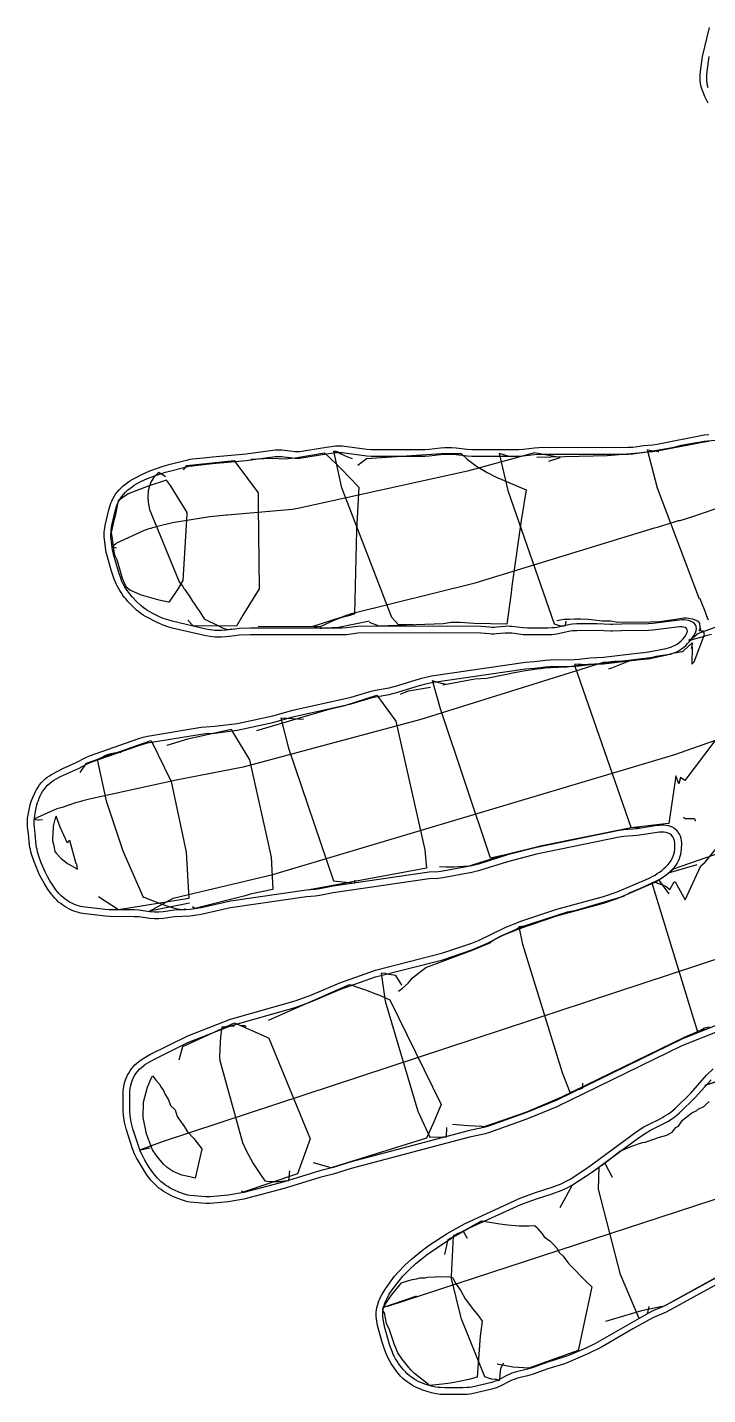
# Model space of a CAD drawing. Extents: x 0 to 882, y 0 to 630.
# Drawn here: x 0 to 304, y 0 to 612 of the extents above; entities that cross this region are included whole.
import ezdxf

# ---------------------------------------------------------------- set-up
doc = ezdxf.new("R2010")
doc.units = 0
doc.layers.get('0').update_dxf_attribs({"color": 255, "linetype": 'CONTINUOUS'})

msp = doc.modelspace()

# ---------------------------------------------------------------- linework, layer by layer
at = {"color": 1}
for points in [[(304.607, 577.96), (303.139, 580.96), (302.293, 582.96), (301.928, 583.96), (301.613, 584.96), (301.353, 585.96), (301.156, 586.96), (301.023, 587.96), (300.956, 588.96), (300.953, 589.96), (301.007, 590.96), (302.107, 598.96), (305.122, 611.96)], [(310.824, 163.264), (292.824, 156.102), (236.824, 128.819), (223.824, 123.384), (206.824, 117.309), (204.824, 116.715), (202.824, 116.244), (197.824, 115.296), (144.824, 101.241), (136.824, 98.7042), (130.824, 97.2163), (114.824, 92.2429), (96.8239, 87.4583), (89.8239, 86.2429), (81.8239, 85.5526), (80.8239, 85.5257), (79.8239, 85.5526), (72.8239, 86.1645), (71.8239, 86.3346), (70.8239, 86.5686), (69.8239, 86.8633), (66.8239, 87.9801), (64.8239, 88.8493), (62.8241, 89.8633), (61.825, 90.4402), (60.8286, 91.068), (59.839, 91.7496), (58.8638, 92.4887), (57.913, 93.2875), (56.997, 94.1446), (56.1229, 95.0529), (55.2927, 96.0009), (53.7537, 97.9648), (52.3692, 99.9603), (48.8649, 105.96), (48.3372, 106.96), (47.8545, 107.96), (47.4279, 108.96), (47.0557, 109.96), (44.2528, 118.96), (43.4924, 121.96), (43.2889, 122.96), (43.122, 123.96), (42.9968, 124.96), (42.8638, 126.96), (42.8647, 134.96), (42.9167, 135.96), (43.0085, 136.96), (43.1522, 137.96), (43.356, 138.96), (43.624, 139.96), (43.9575, 140.96), (44.3571, 141.959), (44.8236, 142.955), (45.3571, 143.945), (45.9575, 144.919), (46.624, 145.867), (47.356, 146.776), (48.1522, 147.633), (49.0085, 148.432), (49.9167, 149.172), (50.8647, 149.856), (51.8392, 150.491), (54.8241, 152.181), (71.8239, 160.65), (90.8239, 168.102), (119.824, 176.304), (126.824, 178.771), (139.824, 184.345), (155.824, 189.934), (185.824, 197.679), (198.824, 202.024), (201.824, 203.274), (213.824, 209.101), (220.824, 211.908), (236.824, 217.241), (257.824, 222.986), (263.824, 225.023), (277.824, 231.001), (278.824, 231.474), (279.824, 231.992), (280.824, 232.569), (281.823, 233.207), (282.818, 233.901), (283.804, 234.644), (284.768, 235.43), (285.69, 236.259), (286.547, 237.133), (287.312, 238.049), (287.968, 239), (288.507, 239.975), (288.931, 240.965), (289.251, 241.961), (289.479, 242.96), (289.629, 243.96), (289.709, 244.959), (289.722, 245.954), (289.66, 246.939), (289.502, 247.899), (289.223, 248.811), (288.8, 249.643), (288.224, 250.36), (287.507, 250.935), (286.675, 251.356), (285.763, 251.628), (284.803, 251.772), (283.818, 251.811), (282.823, 251.771), (281.824, 251.67), (272.824, 250.244), (270.824, 250.043), (266.824, 249.792), (264.824, 249.521), (227.824, 241.832), (214.824, 238.532), (201.824, 234.389), (198.824, 233.624), (185.824, 231.247), (183.824, 231.044), (179.824, 230.793), (136.824, 224.536), (130.824, 223.399), (128.824, 223.125), (124.824, 222.797), (90.8239, 217.865), (77.8239, 214.895), (75.8239, 214.539), (72.8239, 214.191), (65.8239, 213.793), (60.8239, 213.129), (58.8239, 213.004), (56.8239, 213.004), (54.8239, 213.129), (49.8239, 213.792), (47.8239, 213.92), (36.8239, 214), (34.8239, 214.128), (29.8239, 214.797), (25.8239, 215.14), (24.8239, 215.286), (23.8239, 215.488), (22.8239, 215.75), (21.8239, 216.068), (20.8239, 216.44), (19.8241, 216.864), (18.825, 217.339), (17.8286, 217.864), (16.839, 218.44), (15.8638, 219.068), (14.913, 219.75), (13.997, 220.489), (13.1229, 221.287), (12.2925, 222.145), (11.503, 223.053), (10.7502, 224.001), (9.3448, 225.965), (7.451, 228.96), (6.3126, 230.96), (5.3117, 232.96), (2.8771, 238.96), (1.8683, 241.96), (1.5841, 242.96), (1.3407, 243.96), (1.1464, 244.96), (1.0027, 245.96), (0.5424, 250.96), (0.1218, 253.96), (0.0318, 254.96), (0, 255.96), (0.0329, 256.96), (0.1265, 257.96), (0.6341, 260.96), (1.3126, 263.96), (1.5974, 264.96), (1.9236, 265.96), (2.2927, 266.96), (3.1546, 268.96), (3.6479, 269.959), (4.1896, 270.955), (4.7904, 271.944), (5.4618, 272.916), (6.2111, 273.856), (7.0367, 274.747), (7.9281, 275.573), (8.8685, 276.323), (9.8401, 276.997), (10.8288, 277.606), (15.8239, 280.182), (21.8239, 282.924), (25.8239, 284.985), (27.8239, 285.872), (49.8239, 293.612), (51.8239, 294.206), (53.8239, 294.676), (77.8239, 298.676), (79.8239, 298.877), (83.8239, 299.127), (93.8239, 300.398), (109.824, 303.856), (118.824, 306.307), (144.824, 312.114), (153.824, 314.839), (155.824, 315.307), (161.824, 316.396), (165.824, 317.389), (175.824, 320.531), (178.824, 321.292), (180.824, 321.667), (222.824, 327.797), (226.824, 328.124), (231.824, 328.792), (233.824, 328.92), (244.824, 329), (246.824, 329.128), (251.824, 329.792), (257.824, 330.048), (272.824, 331.887), (275.824, 332.125), (277.824, 332.399), (285.824, 334.005), (286.823, 334.264), (287.819, 334.574), (288.809, 334.952), (289.784, 335.414), (290.734, 335.966), (291.648, 336.613), (292.514, 337.351), (293.318, 338.168), (294.039, 339.043), (294.641, 339.944), (295.076, 340.827), (295.288, 341.647), (295.24, 342.357), (294.922, 342.921), (294.363, 343.321), (293.616, 343.555), (292.742, 343.643), (291.797, 343.617), (279.824, 342.128), (277.824, 342), (265.824, 341.887), (261.824, 341.667), (260.824, 341.667), (254.824, 341.946), (245.824, 341.92), (243.824, 341.787), (242.824, 341.662), (236.824, 340.424), (235.824, 340.258), (234.824, 340.133), (232.824, 340), (223.824, 340), (221.824, 340.128), (216.824, 340.787), (215.824, 340.857), (214.824, 340.881), (213.824, 340.858), (209.824, 340.472), (208.824, 340.411), (207.824, 340.411), (206.824, 340.472), (202.824, 340.873), (149.824, 340.92), (147.824, 340.792), (142.824, 340.128), (140.824, 340), (99.8239, 340.075), (94.8239, 339.876), (92.8239, 339.678), (88.8239, 339.129), (86.8239, 339.004), (84.8239, 339.005), (83.8239, 339.05), (82.8239, 339.133), (81.8239, 339.258), (79.8239, 339.625), (64.8239, 343.118), (62.8239, 343.709), (60.8239, 344.424), (57.8239, 345.74), (53.8239, 347.755), (52.8239, 348.314), (51.8239, 348.923), (50.8241, 349.597), (49.825, 350.347), (48.8286, 351.173), (46.8647, 353.005), (45.0084, 354.965), (44.1513, 355.961), (43.3525, 356.96), (42.6134, 357.96), (41.9318, 358.96), (41.3042, 359.96), (40.728, 360.96), (40.2018, 361.96), (39.7235, 362.96), (38.892, 364.96), (37.5434, 368.96), (35.5715, 375.96), (35.3325, 376.96), (35.1317, 377.96), (34.4926, 382.96), (34.4186, 383.96), (34.3944, 384.96), (34.4315, 385.96), (34.5275, 386.96), (34.8437, 388.96), (36.4644, 395.96), (37.0428, 397.96), (37.388, 398.96), (37.7914, 399.96), (38.2672, 400.96), (38.8266, 401.959), (39.476, 402.955), (40.2155, 403.944), (41.0378, 404.916), (41.9283, 405.856), (42.8685, 406.747), (43.8401, 407.573), (44.8288, 408.323), (45.8251, 408.997), (46.8241, 409.606), (51.8239, 412.181), (54.8239, 413.507), (60.8239, 415.612), (63.8239, 416.484), (71.8239, 418.448), (72.8239, 418.639), (73.8239, 418.782), (78.8239, 419.242), (82.8239, 419.793), (97.8239, 421.103), (109.824, 422.791), (110.824, 422.868), (111.824, 422.905), (112.824, 422.905), (113.824, 422.868), (114.824, 422.791), (118.824, 422.258), (119.824, 422.168), (120.824, 422.136), (121.824, 422.169), (122.824, 422.263), (131.824, 423.83), (137.824, 424.637), (138.824, 424.704), (139.824, 424.704), (140.824, 424.637), (151.824, 423.128), (153.824, 423), (177.824, 423), (179.824, 423.128), (184.824, 423.792), (186.824, 423.919), (189.824, 423.919), (191.824, 423.792), (196.824, 423.128), (198.824, 423), (219.824, 423), (221.824, 423.128), (226.824, 423.792), (228.824, 423.92), (268.824, 424), (270.824, 424.128), (275.824, 424.797), (279.824, 425.125), (281.824, 425.399), (302.824, 429.521), (304.824, 429.791)], [(314.824, 52.8187), (285.824, 36.9377), (279.824, 34.3336), (270.824, 29.5324), (256.824, 21.2699), (250.824, 18.2698), (241.824, 14.4204), (239.824, 13.7077), (232.824, 11.6056), (225.824, 9.0481), (223.824, 8.4467), (219.824, 7.4689), (218.824, 7.1755), (217.824, 6.8325), (216.824, 6.4338), (215.824, 5.9807), (211.824, 3.9396), (210.824, 3.4864), (209.824, 3.0878), (208.824, 2.7449), (207.824, 2.4524), (198.824, 0.424), (197.824, 0.258), (196.824, 0.133), (194.824, 0), (186.824, 0), (184.824, 0.133), (183.824, 0.2582), (182.824, 0.4251), (180.824, 0.8618), (178.824, 1.4007), (176.824, 2.053), (175.824, 2.4357), (174.824, 2.8633), (173.824, 3.3389), (172.825, 3.8644), (171.829, 4.4404), (170.839, 5.0681), (169.864, 5.7496), (168.913, 6.4887), (167.997, 7.2875), (167.123, 8.1446), (166.293, 9.0529), (165.504, 10.0009), (164.043, 11.9648), (162.751, 13.9603), (161.643, 15.9601), (160.699, 17.9601), (159.888, 19.9601), (158.544, 23.9601), (156.714, 30.9601), (156.293, 32.9601), (156.137, 33.9601), (156.038, 34.9601), (156.006, 35.9601), (156.048, 36.9601), (156.166, 37.9601), (156.357, 38.9601), (156.615, 39.9601), (156.932, 40.9601), (157.304, 41.9601), (157.728, 42.9601), (158.203, 43.9601), (158.727, 44.9601), (159.917, 46.9601), (161.983, 49.9601), (164.289, 52.9601), (165.997, 54.959), (168.839, 57.9204), (171.824, 60.6727), (176.824, 64.7209), (179.824, 66.8757), (187.824, 72.0531), (195.824, 76.6496), (220.824, 88.1014), (227.824, 90.6162), (234.824, 92.8225), (238.824, 94.4005), (240.824, 95.3333), (242.824, 96.425), (250.824, 101.68), (272.824, 117.93), (275.824, 119.868), (277.824, 120.982), (282.824, 123.333), (283.824, 123.863), (284.824, 124.44), (285.824, 125.068), (286.824, 125.75), (287.824, 126.489), (289.824, 128.145), (296.784, 134.96), (303.912, 142.955), (306.829, 145.872)]]:
    msp.add_lwpolyline(points, dxfattribs=at)
for points in [[(304.613, 584.96), (304.353, 585.96), (304.156, 586.96), (304.023, 587.96), (303.956, 588.96), (303.953, 589.96), (304.007, 590.96), (305.107, 598.96)], [(308.824, 165.592), (292.824, 159.102), (236.824, 131.819), (223.824, 126.384), (206.824, 120.309), (204.824, 119.715), (202.824, 119.244), (197.824, 118.296), (144.824, 104.241), (136.824, 101.704), (130.824, 100.216), (114.824, 95.2429), (96.8239, 90.4583), (89.8239, 89.2429), (81.8239, 88.5526), (80.8239, 88.5257), (79.8239, 88.5526), (72.8239, 89.1645), (71.8239, 89.3346), (70.8239, 89.5687), (69.8239, 89.8642), (67.8239, 90.592), (65.8239, 91.4537), (64.8241, 91.9447), (63.825, 92.4887), (62.8286, 93.0926), (61.839, 93.7601), (60.8638, 94.4922), (59.913, 95.2884), (58.997, 96.1447), (58.1229, 97.053), (57.2927, 98.0009), (55.7537, 99.9648), (54.3694, 101.96), (52.5693, 104.96), (50.997, 107.96), (50.5426, 108.96), (50.136, 109.96), (47.2528, 118.96), (46.4924, 121.96), (46.2889, 122.96), (46.122, 123.96), (45.9968, 124.96), (45.8638, 126.96), (45.8649, 134.96), (45.9177, 135.96), (46.0121, 136.96), (46.1628, 137.96), (46.3817, 138.96), (46.677, 139.959), (47.0529, 140.955), (47.5114, 141.945), (48.0529, 142.919), (48.677, 143.867), (49.3817, 144.776), (50.1628, 145.633), (51.0121, 146.432), (51.9177, 147.172), (52.8649, 147.856), (53.8392, 148.491), (56.8241, 150.181), (71.8239, 157.65), (90.8239, 165.102), (119.824, 173.304), (126.824, 175.771), (139.824, 181.345), (155.824, 186.934), (185.824, 194.679), (198.824, 199.023), (205.824, 202.07), (212.824, 205.64), (219.824, 208.535), (236.824, 214.241), (257.824, 219.986), (263.824, 222.023), (279.824, 228.859), (280.824, 229.359), (281.824, 229.912), (282.824, 230.52), (284.823, 231.891), (286.803, 233.429), (287.764, 234.259), (288.68, 235.133), (289.522, 236.049), (290.264, 237), (290.888, 237.975), (291.392, 238.965), (291.79, 239.961), (292.099, 240.96), (292.339, 241.96), (292.52, 242.96), (292.648, 243.96), (292.729, 244.96), (292.763, 245.96), (292.748, 246.959), (292.671, 247.955), (292.506, 248.944), (292.224, 249.914), (291.8, 250.851), (291.224, 251.731), (290.507, 252.529), (289.675, 253.219), (288.763, 253.784), (287.803, 254.218), (286.818, 254.524), (285.823, 254.716), (284.824, 254.811), (283.824, 254.827), (282.824, 254.775), (281.824, 254.671), (272.824, 253.244), (270.824, 253.043), (266.824, 252.792), (264.824, 252.521), (227.824, 244.832), (214.824, 241.532), (201.824, 237.389), (198.824, 236.624), (185.824, 234.247), (183.824, 234.044), (179.824, 233.793), (136.824, 227.536), (130.824, 226.399), (128.824, 226.125), (124.824, 225.797), (90.8239, 220.865), (77.8239, 217.895), (75.8239, 217.539), (72.8239, 217.191), (65.8239, 216.793), (60.8239, 216.129), (58.8239, 216.004), (56.8239, 216.004), (54.8239, 216.129), (49.8239, 216.792), (47.8239, 216.92), (36.8239, 217), (34.8239, 217.128), (29.8239, 217.797), (25.8239, 218.14), (24.8239, 218.287), (23.8239, 218.492), (22.8239, 218.76), (21.8241, 219.094), (20.825, 219.493), (19.8286, 219.96), (18.839, 220.493), (17.8638, 221.094), (16.913, 221.76), (15.997, 222.492), (15.1229, 223.288), (14.2925, 224.145), (13.503, 225.053), (12.7503, 226.001), (11.3483, 227.965), (10.0827, 229.96), (8.9486, 231.96), (7.9452, 233.96), (6.253, 237.96), (5.1831, 240.96), (4.5841, 242.96), (4.3407, 243.96), (4.1464, 244.96), (4.0027, 245.96), (3.5425, 250.96), (3.1218, 253.96), (3.0318, 254.96), (3, 255.96), (3.0329, 256.96), (3.1265, 257.96), (3.6341, 260.96), (4.3128, 263.96), (4.5985, 264.96), (4.9283, 265.96), (5.3078, 266.96), (5.7431, 267.959), (6.2426, 268.955), (6.8161, 269.944), (7.4724, 270.916), (8.2146, 271.856), (9.0376, 272.747), (9.9283, 273.573), (10.8685, 274.323), (11.8401, 274.997), (12.8288, 275.605), (14.8241, 276.683), (22.8239, 280.318), (26.8239, 282.334), (28.8239, 283.215), (49.8239, 290.612), (51.8239, 291.206), (53.8239, 291.676), (77.8239, 295.676), (79.8239, 295.877), (83.8239, 296.127), (93.8239, 297.398), (109.824, 300.856), (118.824, 303.307), (144.824, 309.114), (153.824, 311.839), (155.824, 312.307), (161.824, 313.396), (165.824, 314.389), (175.824, 317.531), (178.824, 318.292), (180.824, 318.667), (222.824, 324.797), (226.824, 325.124), (231.824, 325.792), (233.824, 325.92), (244.824, 326), (246.824, 326.128), (251.824, 326.792), (257.824, 327.048), (272.824, 328.887), (275.824, 329.125), (277.824, 329.399), (286.824, 331.211), (287.824, 331.478), (288.823, 331.798), (289.819, 332.184), (290.809, 332.646), (291.784, 333.189), (292.736, 333.813), (293.654, 334.518), (294.535, 335.299), (295.38, 336.148), (296.191, 337.054), (296.967, 338.001), (297.694, 338.974), (298.339, 339.96), (298.859, 340.945), (299.205, 341.915), (299.336, 342.851), (299.228, 343.731), (298.881, 344.529), (298.318, 345.219), (297.581, 345.784), (296.722, 346.214), (295.788, 346.514), (294.813, 346.691), (293.821, 346.763), (292.824, 346.746), (291.824, 346.661), (279.824, 345.128), (277.824, 345), (265.824, 344.887), (261.824, 344.667), (260.824, 344.667), (254.824, 344.946), (245.824, 344.92), (243.824, 344.787), (242.824, 344.662), (236.824, 343.424), (235.824, 343.258), (234.824, 343.133), (232.824, 343), (223.824, 343), (221.824, 343.128), (216.824, 343.787), (215.824, 343.857), (214.824, 343.881), (213.824, 343.858), (209.824, 343.472), (208.824, 343.411), (207.824, 343.411), (206.824, 343.472), (202.824, 343.873), (149.824, 343.92), (147.824, 343.792), (142.824, 343.128), (140.824, 343), (99.8239, 343.075), (94.8239, 342.876), (92.8239, 342.678), (88.8239, 342.129), (86.8239, 342.004), (84.8239, 342.005), (83.8239, 342.05), (82.8239, 342.133), (81.8239, 342.258), (79.8239, 342.625), (64.8239, 346.118), (62.8239, 346.709), (60.8239, 347.424), (58.8239, 348.276), (55.8239, 349.758), (54.8239, 350.315), (53.8239, 350.923), (52.8241, 351.597), (51.825, 352.347), (50.8286, 353.173), (48.8647, 355.005), (47.0085, 356.965), (46.1522, 357.961), (45.356, 358.96), (44.624, 359.96), (43.9574, 360.96), (43.356, 361.96), (42.8189, 362.96), (42.342, 363.96), (41.9177, 364.96), (40.8541, 367.96), (38.5715, 375.96), (38.3325, 376.96), (38.1317, 377.96), (37.4926, 382.96), (37.4186, 383.96), (37.3944, 384.96), (37.4315, 385.96), (37.5275, 386.96), (37.8437, 388.96), (39.4691, 395.96), (39.755, 396.96), (40.0825, 397.96), (40.476, 398.96), (40.9596, 399.959), (41.5499, 400.955), (42.2507, 401.944), (43.0518, 402.916), (43.9328, 403.856), (44.8696, 404.747), (45.8403, 405.573), (46.8288, 406.323), (47.8251, 406.997), (48.8241, 407.605), (50.8239, 408.682), (53.8239, 410.09), (56.8239, 411.264), (61.8239, 412.924), (71.8239, 415.448), (72.8239, 415.639), (73.8239, 415.782), (78.8239, 416.242), (82.8239, 416.793), (97.8239, 418.103), (109.824, 419.791), (110.824, 419.868), (111.824, 419.905), (112.824, 419.905), (113.824, 419.868), (114.824, 419.791), (118.824, 419.258), (119.824, 419.168), (120.824, 419.136), (121.824, 419.169), (122.824, 419.263), (131.824, 420.83), (137.824, 421.637), (138.824, 421.704), (139.824, 421.704), (140.824, 421.637), (151.824, 420.128), (153.824, 420), (177.824, 420), (179.824, 420.128), (184.824, 420.792), (186.824, 420.919), (189.824, 420.919), (191.824, 420.792), (196.824, 420.128), (198.824, 420), (219.824, 420), (221.824, 420.128), (226.824, 420.792), (228.824, 420.92), (268.824, 421), (270.824, 421.128), (275.824, 421.797), (279.824, 422.125), (281.824, 422.399), (302.824, 426.521), (304.824, 426.791)], [(172.478, 344.513), (166.084, 344.613), (163.094, 347.785), (140.71, 405.813), (137.07, 422.32), (137.189, 422.338), (137.907, 422.326), (138.605, 422.154), (139.274, 421.778), (140.017, 421.276), (140.964, 420.76), (142.116, 420.229), (143.737, 419.595), (145.37, 419.053)], [(227.899, 419.525), (259.447, 420.294), (275.166, 421.728), (279.868, 422.35), (289.314, 424.123), (292.461, 424.888), (302.809, 426.817), (312.602, 427.602)], [(304.733, 346.583), (304.047, 348.244), (304.138, 348.16), (303.598, 349.577), (303.482, 349.776), (302.514, 352.417), (302.286, 352.664), (302.316, 352.782), (301.013, 356.228), (300.762, 356.072), (281.922, 405.773), (277.485, 422.852), (280.069, 422.434), (280.947, 422.389), (282.288, 422.191), (282.555, 422.182)], [(235.689, 419.938), (226.89, 421.492), (196.876, 413.258), (121.036, 396.638), (118.503, 396.196), (89.4757, 393.581), (89.0685, 393.56), (81.6379, 392.808), (64.9099, 390.158), (58.245, 388.588), (56.0394, 387.922), (55.1944, 387.704), (55.0033, 387.666), (53.8556, 387.301), (53.6447, 387.243), (52.194, 386.788), (39.9031, 381.134), (39.5604, 380.795), (39.4262, 380.604), (38.8692, 380.273), (38.3369, 379.739), (38.5856, 379.472), (38.6247, 379.3), (39.7255, 379.08)], [(72.5006, 219.975), (54.7021, 216.408), (65.205, 222.25), (65.2298, 222.255), (65.2311, 222.256), (109.876, 232.748), (289.635, 286.499), (490.954, 357.384), (490.966, 357.395), (494.472, 358.748), (494.485, 358.758), (494.695, 358.872), (516.486, 366.734), (514.603, 366.757), (513.959, 367.021), (517.35, 368.239), (521.673, 370.273), (575.114, 390.486), (578.549, 391.991), (596.987, 399.215), (597.365, 399.306), (649.141, 415.359), (668.315, 420.48)], [(69.8503, 413.924), (71.3518, 415.85), (92.468, 418.125), (93.6539, 416.395), (103.213, 403.649), (103.268, 397.611)], [(100.026, 418.708), (105.82, 419.021), (110.892, 419.079), (113.651, 418.872), (116.643, 418.945), (119.807, 419.24), (132.916, 421.558), (135.94, 418.757), (137.97, 416.681), (140.32, 414.562), (148.347, 406.176), (147.271, 386.873)], [(147.831, 415.945), (151.795, 418.941), (185.236, 421.18), (194.058, 421.271), (196.759, 418.669), (200.944, 415.554), (205.721, 412.713), (209.52, 410.741), (223.102, 404.926), (220.893, 391.289)], [(215.593, 419.85), (211.08, 421.235), (214.962, 404.742), (235.649, 344.945), (236.985, 344.563), (237.539, 344.441), (238.594, 344.164), (239.29, 344.028), (239.624, 343.946), (240.609, 344.219), (240.62, 344.218), (240.637, 344.225), (240.725, 344.228), (241.04, 346.237)], [(233.38, 417.771), (238.342, 419.488), (235.689, 419.938)], [(61.7919, 410.77), (61.15, 411.238), (59.2421, 412.41), (59.1207, 412.459), (58.8167, 412.809), (57.8973, 411.957), (57.6401, 411.748), (56.4183, 410.319), (55.3939, 408.636), (54.607, 406.716), (54.0764, 404.547), (54.0984, 403.983), (53.9219, 402.067), (53.9529, 401.75), (54.0404, 399.684), (54.0584, 399.591), (54.3432, 397.712), (54.6376, 396.235), (67.8804, 363.826), (68.1881, 363.411), (68.298, 363.251), (69.5221, 361.664), (70.0612, 360.815), (70.4266, 360.294), (71.277, 358.979), (72.6817, 357.007), (74.0779, 354.877), (74.3283, 354.538), (76.2605, 351.608), (76.6693, 351.078), (79.1572, 347.266), (79.1692, 347.249), (79.1777, 347.233), (79.188, 347.215), (79.2941, 347.072), (80.8277, 346.271), (83.7479, 345.052), (87.6558, 343.08), (88.433, 342.754), (89.1842, 342.538), (89.9355, 342.458), (90.7141, 342.535), (91.5485, 342.793)], [(71.5415, 394.094), (71.5707, 394.77), (64.059, 406.929), (62.2656, 409.271), (54.1191, 406.64), (45.0523, 403.116), (40.6602, 400.117), (39.2962, 393.283), (38.4719, 390.715), (38.3095, 389.191), (37.5639, 385.919), (37.9919, 383.164), (38.5341, 378.208), (38.9626, 375.894), (39.9576, 373.714), (42.3909, 365.446), (43.3981, 363.028), (43.989, 361.75), (45.9196, 360.284), (46.2007, 360.115), (50.4263, 358.139), (51.9248, 357.642), (58.2546, 355.844), (63.1619, 354.86), (63.5889, 354.79), (67.5504, 360.784), (69.7092, 364.378), (71.5415, 394.094)], [(472.833, 403.252), (299.852, 340.484), (299.901, 340.484), (299.431, 340.038), (298.927, 339.658), (297.813, 338.735), (296.501, 338.002), (295.937, 337.563), (295.999, 337.431), (298.497, 338.22), (301.852, 339.127), (304.097, 339.858), (306.148, 340.393)], [(103.268, 397.611), (103.673, 360.709), (96.4138, 348.931), (93.564, 343.917), (74.1087, 344.145), (71.7363, 346.654)], [(153.026, 346.14), (138.515, 343.218), (136.708, 343.178), (136.297, 343.187), (133.96, 343.099), (131.721, 342.936), (131.042, 342.958), (130.196, 343.122), (129.23, 343.398), (128.33, 343.738), (128.243, 343.765), (127.915, 343.889), (140.397, 347.943), (145.076, 349.66), (200.347, 363.351), (280.582, 387.969), (281.953, 388.325), (285.259, 389.362), (286.299, 389.579), (291.29, 391.191), (292.082, 391.315), (298.188, 393.209), (300.71, 394.122), (300.779, 394.061), (309.557, 397.099)], [(147.271, 386.873), (146.384, 349.331), (145.518, 349.199), (144.447, 348.748), (140.247, 347.676), (139.482, 347.325), (137.461, 346.647), (130.981, 343.701), (103.212, 343.737)], [(220.893, 391.289), (216.702, 361.866), (216.409, 358.857), (214.472, 344.773), (199.975, 345.129), (193.708, 345.624), (189.624, 345.621), (186.049, 344.993), (157.464, 343.986), (153.142, 345.585)], [(299.495, 237.074), (286.77, 233.444), (288.405, 234.739), (289.08, 235.363), (515.482, 313.955), (515.25, 313.999), (515.489, 314.082), (521.97, 316.851), (646.556, 361.986), (718.285, 383.248), (718.417, 382.606)], [(794.201, 354.978), (60.7054, 113.34), (50.5957, 109.543), (54.8848, 110.521)], [(172.825, 344.495), (172.478, 344.513)], [(185.92, 317.669), (200.273, 320.426), (205.375, 320.636), (207.765, 321.061), (211.411, 321.926), (213.838, 322.327), (217.27, 323.098), (219.66, 323.447), (222.811, 324.096), (225.08, 324.366), (227.899, 324.878), (229.924, 325.033), (232.361, 325.377), (234.049, 325.395), (236.057, 325.545), (237.646, 325.542), (241.398, 325.802), (243.478, 326.119), (245.712, 326.361), (247.938, 326.841), (256.733, 327.211), (279.791, 330.092), (281.346, 330.521), (287.238, 331.461), (288.833, 331.88), (292.843, 332.573), (293.084, 332.662), (293.184, 332.681), (293.376, 332.8), (293.526, 332.913), (297.464, 336.441), (297.185, 333.994), (297.435, 334.663), (297.283, 326.876), (298.33, 327.934), (302.936, 340.223), (302.689, 341.232), (302.549, 341.402), (302.406, 341.782), (301.593, 341.742), (301.218, 342.012), (300.858, 341.891), (300.587, 341.843), (301.286, 342.845), (301.259, 342.856), (301.206, 342.865), (301.049, 342.634), (301.079, 343.273), (301.047, 343.31), (300.889, 345.347), (300.671, 345.492), (300.214, 346.01), (297.674, 347.11), (294.838, 347.516), (293.717, 347.512), (290.048, 346.866), (282.924, 345.916), (274.245, 345.592), (269.889, 345.75), (264.332, 345.613), (260.84, 346.171), (257.242, 346.171), (251.045, 346.94), (247.664, 347.092), (244.848, 347.095), (242.581, 346.978), (240.06, 346.984), (238.35, 346.706), (236.926, 346.313)], [(269.849, 328.6), (264.407, 328.133), (262.655, 328.064), (258.708, 327.629), (258.317, 327.655), (257.614, 327.73), (257.12, 327.601), (176.096, 302.125), (96.5169, 280.864), (66.5545, 274.963), (66.5543, 274.963), (27.8374, 266.589), (24.1904, 265.624), (23.9407, 265.538), (21.4799, 264.841), (18.9904, 264.002), (18.6151, 263.899), (15.5622, 262.812), (13.227, 262.182), (3.2373, 257.787), (3.3431, 257.701), (3.8067, 257.44), (4.9491, 257.256), (5.1017, 257.252), (5.1523, 257.237), (5.2228, 257.228), (6.7836, 257.442)], [(250.383, 326.453), (247.888, 326.817), (246.913, 326.73), (245.013, 327.002), (245.009, 326.96), (244.995, 326.078), (245.006, 325.988), (269.928, 253.998)], [(260.086, 324.817), (261.465, 325.28), (269.715, 328.517), (269.747, 328.528), (269.94, 328.607), (269.849, 328.6)], [(309.748, 140.495), (303.566, 138.487), (303.247, 138.436), (303.269, 138.478), (878.058, 328.791), (878.075, 328.788), (874.977, 327.552)], [(213.016, 241.281), (212.526, 241.246), (209.086, 240.497), (207.231, 240.173), (184.816, 306.879), (181.322, 319.58), (182.898, 319.079), (185.081, 318.492), (187.53, 317.932)], [(102.692, 297.192), (135.069, 306.734), (141.979, 308.481), (156.336, 313.004), (164.817, 301.436), (177.813, 243.787), (178.557, 235.702)], [(166.998, 313.543), (167.261, 313.663), (170.484, 315), (180.303, 316.611)], [(123.483, 302.235), (113.391, 302.725), (116.767, 289.406), (136.974, 229.961), (142.476, 229.313)], [(62.5197, 290.75), (71.8656, 293.45), (91.1564, 297.909), (92.261, 295.87), (99.4546, 284.189), (109.138, 240.61)], [(23.601, 278.521), (26.4968, 282.676), (55.3295, 292.804), (64.3799, 274.415), (71.0089, 242.734), (72.2858, 222.056)], [(307.601, 292.644), (294.154, 274.816), (292.238, 276.191), (291.4, 273.361), (290.114, 277.024), (286.94, 255.559), (285.298, 255.524), (270.148, 253.746), (230.112, 245.704), (212.77, 241.367), (199.469, 237.103), (197.643, 236.6), (195.804, 236.351), (195.197, 236.345), (190.915, 236.095), (187.286, 236.084), (184.352, 236.245)], [(41.9321, 287.407), (41.6757, 287.408), (39.919, 287.272), (38.7935, 287.081), (38.216, 287.006), (37.2859, 286.752), (36.5529, 286.586), (35.8198, 286.292), (34.9415, 285.99), (34.4102, 285.692), (33.3897, 285.201), (33.0859, 285.038), (31.9643, 284.535), (31.8642, 284.479), (31.2671, 284.212), (35.3129, 265.825), (42.6583, 243.383), (51.8023, 222.658), (52.0798, 222.652), (60.1191, 219.514), (63.6969, 218.34), (65.4511, 217.87), (67.1828, 217.486), (68.9143, 217.19)], [(878.535, 274.047), (878.144, 273.925), (878, 273.864), (161.503, 39.6542), (159.091, 38.9697), (174.182, 44.298)], [(22.4954, 235.237), (22.0831, 237.397), (22.0476, 237.532), (21.9545, 237.513), (21.8745, 237.567), (19.0125, 247.96), (18.3628, 247.724), (17.9865, 246.773), (14.7387, 254.041), (12.8941, 258.978), (12.3164, 257.385), (11.6009, 254.371), (11.5501, 253.952), (11.3131, 248.302), (11.3564, 247.626), (11.4324, 247.268), (11.7399, 246.451), (12.3609, 243.144), (12.8388, 242.425), (15.188, 239.926), (17.8051, 237.875), (18.1881, 237.602), (21.9461, 235.505), (22.4954, 235.237)], [(165.986, 180.53), (167.8, 181.984), (170.371, 184.206), (172.338, 186.499), (178.23, 191.133), (199.389, 199.075), (206.566, 202.128), (208.89, 203.732), (212.008, 205.389), (215.742, 207.065), (217.78, 207.869), (219.998, 209.045), (241.713, 216.058), (242.435, 216.262), (245.478, 216.884), (265.771, 222.865), (266.678, 223.18), (269.754, 224.821), (274.062, 226.5), (280.951, 229.699), (281.883, 228.856), (285.713, 227.508), (287.408, 226.069), (289.438, 229.448), (289.635, 229.495), (289.782, 229.593), (294.278, 221.45), (301.346, 236.754), (303.306, 238.337), (318.959, 257.523)], [(298.943, 256.695), (298.739, 257.428), (298.5, 257.7), (294.249, 257.663), (293.537, 258.251)], [(269.928, 253.998), (274.274, 253.753)], [(109.138, 240.61), (109.856, 226.074), (99.6149, 223.951), (97.505, 223.275), (74.9692, 217.563), (73.8424, 218.299)], [(178.557, 235.702), (126.19, 225.978)], [(142.476, 229.313), (146.342, 228.896), (146.601, 230.313)], [(287.087, 224.192), (282.52, 230.49), (281.071, 229.626), (280.442, 229.324), (279.426, 229.003), (298.426, 166.707), (299.861, 162.577), (300.423, 162.76), (301.01, 162.884), (302.445, 163.371), (302.964, 163.366), (303.991, 163.592)], [(72.2858, 222.056), (40.7221, 217.01), (31.8087, 222.738)], [(68.9143, 217.19), (70.5148, 217.003), (70.5468, 217.216), (70.6342, 217.604)], [(248.379, 139.346), (248.219, 137.03), (242.845, 135.248), (239.415, 144.09), (221.706, 201.539), (219.995, 209.492), (220.184, 209.507), (220.329, 209.558), (224.676, 210.255)], [(167.593, 183.335), (164.896, 187.531), (162.773, 187.83), (160.692, 188.211), (160.249, 188.455), (158.232, 188.678), (160.109, 176.078), (174.732, 126.888), (180.058, 115.237), (186.045, 115.37)], [(107.912, 167.564), (144.188, 183.52), (145.725, 183.137), (146.407, 182.88), (151.331, 181.223), (155.504, 179.487), (157.492, 178.767), (162.16, 176.727), (185.146, 129.813)], [(67.9453, 149.804), (69.5714, 155.863), (92.6958, 166.395), (106.774, 160.128), (108.054, 159.493), (126.482, 114.489)], [(92.7122, 164.906), (88.728, 164.651), (86.9965, 164.45), (86.4804, 160.178), (86.1019, 154.997), (86.0224, 150.904), (86.102, 149.506), (96.263, 112.811), (97.8303, 109.333), (101.1, 103.491), (103.955, 98.9743), (106.239, 95.7051), (107.233, 95.5415), (108.52, 95.4061), (112.419, 95.4284), (116.692, 95.862)], [(97.8363, 164.419), (97.3872, 165.092), (96.4015, 165.095), (95.2788, 165.051)], [(305.118, 164.535), (302.992, 163.969), (300.995, 162.885), (300.178, 162.603), (294.215, 160.004), (239.018, 133.094), (223.242, 126.473), (208.29, 121.146), (204.167, 119.883), (203.51, 119.914), (203.331, 119.945), (197.439, 120.267), (195.42, 120.53), (190.211, 120.966)], [(78.1171, 109.89), (75.1043, 96.8498), (72.6854, 97.4813), (69.1808, 98.2399), (66.2698, 99.4048), (65.2445, 99.899), (63.4227, 101.044), (62.5691, 101.638), (61.0808, 103.024), (59.3547, 104.982), (57.5978, 107.23), (56.0097, 109.586), (53.2978, 116.801), (51.7547, 124.013), (52.0223, 130.864), (53.7789, 137.669), (55.3827, 141.489), (56.0186, 142.666), (56.7825, 141.831), (57.4874, 140.757), (59.3418, 138.757), (59.7913, 137.7), (60.9447, 136.131), (61.7023, 134.394), (63.1912, 131.989), (64.1076, 129.404), (66.0775, 127.469), (67.0818, 124.468), (70.2537, 119.883), (71.6016, 117.63), (74.7035, 114.429), (75.3225, 113.42), (78.0764, 109.951), (78.1007, 109.936), (78.1171, 109.89)], [(312.824, 54.8187), (285.824, 40.081), (283.824, 39.1274), (279.824, 37.4517), (277.824, 36.4728), (253.824, 22.7422), (249.824, 20.8189), (241.824, 17.4204), (239.824, 16.7077), (232.824, 14.6056), (225.824, 12.0481), (223.824, 11.4467), (218.824, 10.2105), (216.824, 9.5624), (215.824, 9.1755), (214.824, 8.739), (210.824, 6.6813), (209.824, 6.2163), (208.824, 5.8178), (207.824, 5.4874), (198.824, 3.424), (197.824, 3.258), (196.824, 3.133), (194.824, 3), (186.824, 3), (184.824, 3.133), (183.824, 3.2582), (182.824, 3.4251), (180.824, 3.862), (178.824, 4.4043), (177.824, 4.7206), (176.824, 5.0787), (175.824, 5.4887), (174.825, 5.9586), (173.829, 6.4932), (172.839, 7.0937), (171.864, 7.7603), (170.913, 8.4922), (169.997, 9.2884), (169.123, 10.1447), (168.293, 11.053), (167.504, 12.0009), (166.046, 13.9648), (165.384, 14.9613), (164.776, 15.9603), (164.226, 16.9602), (163.734, 17.9601), (163.293, 18.9601), (162.18, 21.9601), (159.954, 29.9601), (159.293, 32.9601), (159.137, 33.9601), (159.038, 34.9601), (159.006, 35.9601), (159.048, 36.9601), (159.167, 37.9601), (159.361, 38.9601), (159.625, 39.9601), (159.958, 40.9601), (160.357, 41.9601), (160.822, 42.9601), (161.352, 43.9601), (161.942, 44.9601), (163.268, 46.9601), (166.289, 50.9601), (167.997, 52.959), (170.839, 55.9204), (173.824, 58.6727), (178.824, 62.7209), (181.824, 64.8757), (189.824, 70.0531), (197.824, 74.6391), (220.824, 85.1014), (227.824, 87.6162), (234.824, 89.8225), (238.824, 91.3899), (241.824, 92.7677), (243.824, 93.834), (252.824, 99.6796), (273.824, 115.236), (276.824, 117.201), (278.824, 118.332), (284.824, 121.285), (286.824, 122.43), (288.824, 123.749), (289.824, 124.488), (291.824, 126.145), (298.784, 132.96), (305.912, 140.955)], [(185.146, 129.813), (181.475, 121.127), (178.542, 114.851), (135.875, 101.564), (128.009, 103.742)], [(238.403, 83.7754), (243.885, 93.9281), (251.55, 98.8525), (259.793, 104.792), (265.076, 108.968), (267.641, 110.095), (267.967, 110.15), (271.191, 111.533), (271.724, 111.634), (273.255, 112.282), (273.807, 112.375), (275.199, 112.836), (276.399, 113.048), (277.738, 113.419), (278.908, 113.838), (279.889, 114.243), (281.171, 114.614), (282.291, 115.082), (285, 115.877), (286.146, 116.151), (287.503, 116.873), (288.538, 117.5), (290.148, 119.505), (291.259, 120.235), (293.095, 122.915), (296.53, 125.468), (297.269, 126.092), (299.485, 127.117), (300.088, 127.788), (302.659, 128.986), (303.027, 129.471), (305.1, 131.136)], [(186.045, 115.37), (187.481, 115.427), (187.636, 119.606)], [(126.482, 114.489), (120.837, 98.9056), (96.564, 90.6477), (95.872, 91.0057)], [(116.692, 95.862), (116.918, 95.8928), (117.47, 100.174)], [(277.078, 36.0657), (273.749, 34.0546), (265.41, 53.7563), (255.492, 91.9718), (255.816, 101.998), (256.304, 102.27), (258.313, 103.552), (261.687, 97.2954)], [(186.844, 62.7246), (188.24, 69.3893), (203.173, 77.8071), (211.346, 76.4219), (214.789, 75.9664), (218.297, 75.6409), (220.099, 75.5459), (224.366, 75.5266), (226.939, 75.6852), (228.242, 74.6014), (228.518, 74.1028), (230.389, 72.0038), (231.199, 70.5933), (233.695, 68.807), (235.662, 66.9217), (236.812, 65.5785), (238.127, 63.4443), (239.719, 61.9775), (241.876, 59.1971), (243.063, 57.8165), (249.861, 50.821), (252.618, 48.2609)], [(196.916, 69.8802), (195.187, 73.0514), (194.513, 72.8304), (192.606, 72.0726), (190.904, 71.2435), (190.509, 71.0013), (189.603, 52.9731), (189.661, 51.978), (193.821, 34.9479), (193.913, 34.4346), (204.465, 8.1665), (204.621, 8.0912), (206.111, 7.5391), (207.664, 7.1384), (209.297, 6.9072), (209.735, 6.8946), (209.814, 6.8884), (209.942, 6.8697), (210.742, 6.3984)], [(203.505, 32.9263), (202.584, 26.223), (201.174, 7.7952), (197.452, 6.7969), (193.26, 5.8507), (189.365, 5.1349), (185.741, 4.6227), (179.961, 4.1142), (179.608, 4.3842), (179.406, 4.5202), (176.024, 7.1651), (173.241, 9.526), (171.686, 10.991), (170.703, 12.107), (167.756, 15.8809), (165.786, 18.7514), (165.301, 19.8072), (164.911, 20.8993), (164.311, 22.3323), (161.98, 28.9753), (160.705, 31.9154), (159.764, 36.6074), (159.351, 37.2864), (158.92, 38.1272), (160.545, 41.1178), (163.371, 45.1714), (166.734, 49.3181), (167.35, 49.9829), (170.073, 50.9906), (172.312, 51.5892), (174.162, 51.7687), (175.747, 52.2545), (177.837, 52.2564), (178.983, 52.5602), (182.387, 52.7396), (183.042, 52.8108), (185.31, 52.6795), (188.127, 52.8133), (188.232, 52.8221), (189.038, 52.7288), (190.166, 52.3605), (191.523, 49.9523), (193.923, 46.5065), (195.899, 42.8453), (197.853, 40.3277), (199.004, 38.6483), (201.729, 35.3804), (202.091, 34.8152), (203.505, 32.9263)], [(310.816, 53.93), (284.949, 39.6774), (282.734, 39.0965), (274.754, 37.4579), (258.653, 32.701)], [(252.618, 48.2609), (246.422, 19.8262), (224.402, 11.8531), (217.224, 12.2442), (210.216, 13.5714)], [(277.978, 39.4695), (277.297, 36.1327), (277.078, 36.0657)], [(210.742, 6.3984), (211.388, 6.8436), (211.703, 10.6707), (212.005, 12.1236), (213.16, 14.2993)]]:
    msp.add_lwpolyline(points)

doc.saveas('drawing.dxf')
